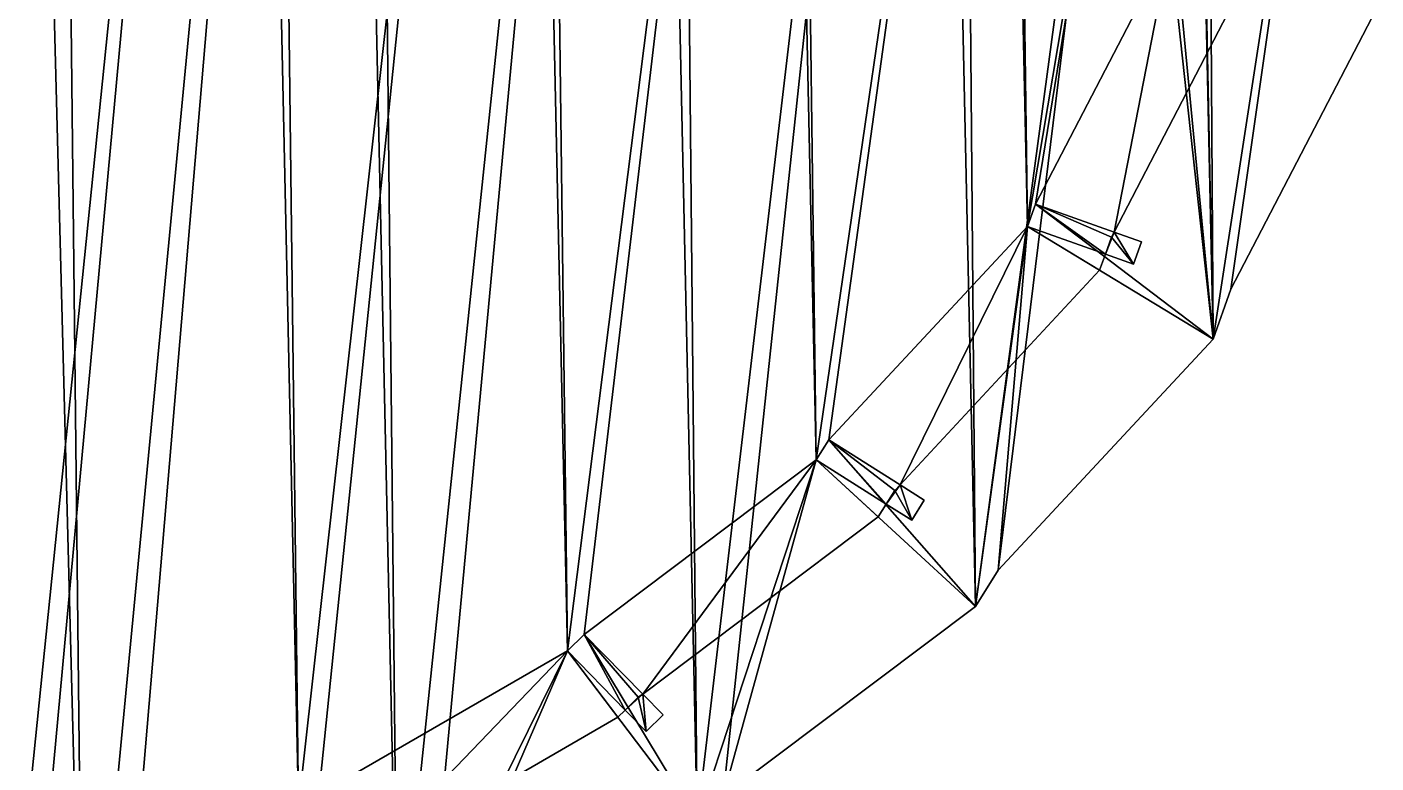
# Model space of a CAD drawing. Extents: x -282 to 16, y -6 to 46.
# Drawn here: x 9.84 to 15.55, y 0.67 to 3.79 of the extents above; entities that cross this region are included whole.
import ezdxf

# ---------------------------------------------------------------- set-up
doc = ezdxf.new("R2010")
doc.units = 0

msp = doc.modelspace()

# ---------------------------------------------------------------- linework, layer by layer
for points in [[(9.7658, 11.1016, 11.1482), (8.7721, -1.415, 11.1482), (10.0778, -0.9096, 11.1482)], [(10.0778, -0.9096, 11.1482), (8.7721, -1.415, 11.1482), (9.7658, 11.1016, 11.1482)], [(9.7658, 11.1016, 11.1482), (10.0778, -0.9096, 11.1482), (9.9456, 11.0586, 11.1482)], [(9.9456, 11.0586, 11.1482), (10.0778, -0.9096, 11.1482), (9.7658, 11.1016, 11.1482)], [(9.9456, 11.0586, 11.1482), (10.0778, -0.9096, 11.1482), (11.1719, 10.547, 11.1482)], [(11.1719, 10.547, 11.1482), (10.0778, -0.9096, 11.1482), (9.9456, 11.0586, 11.1482)], [(11.1719, 10.547, 11.1482), (10.0778, -0.9096, 11.1482), (10.204, -0.8736, 11.1482)], [(10.204, -0.8736, 11.1482), (10.0778, -0.9096, 11.1482), (11.1719, 10.547, 11.1482)], [(11.1719, 10.547, 11.1482), (10.204, -0.8736, 11.1482), (11.407, -0.3094, 11.1482)], [(11.407, -0.3094, 11.1482), (10.204, -0.8736, 11.1482), (11.1719, 10.547, 11.1482)], [(11.1719, 10.547, 11.1482), (11.407, -0.3094, 11.1482), (11.2945, 10.4823, 11.1482)], [(11.2945, 10.4823, 11.1482), (11.407, -0.3094, 11.1482), (11.1719, 10.547, 11.1482)], [(11.2945, 10.4823, 11.1482), (11.407, -0.3094, 11.1482), (12.4699, 9.869, 11.1482)], [(12.4699, 9.869, 11.1482), (11.407, -0.3094, 11.1482), (11.2945, 10.4823, 11.1482)], [(10.7879, 9.732, 10.9382), (9.7912, -0.0555, 10.9382), (9.6658, 10.2001, 10.9382)], [(9.6658, 10.2001, -0.0618), (9.7912, -0.0555, -0.0618), (10.7879, 9.732, -0.0618)], [(10.7879, 9.732, -0.0618), (9.7912, -0.0555, -0.0618), (9.6658, 10.2001, -0.0618)], [(12.4699, 9.869, 11.1482), (11.407, -0.3094, 11.1482), (11.5267, -0.2395, 11.1482)], [(11.5267, -0.2395, 11.1482), (11.407, -0.3094, 11.1482), (12.4699, 9.869, 11.1482)], [(12.4699, 9.869, 11.1482), (11.5267, -0.2395, 11.1482), (12.6744, 0.4242, 11.1482)], [(12.6744, 0.4242, 11.1482), (11.5267, -0.2395, 11.1482), (12.4699, 9.869, 11.1482)], [(12.4699, 9.869, 11.1482), (12.6744, 0.4242, 11.1482), (12.585, 9.7656, 11.1482)], [(12.585, 9.7656, 11.1482), (12.6744, 0.4242, 11.1482), (12.4699, 9.869, 11.1482)], [(12.585, 9.7656, 11.1482), (12.6744, 0.4242, 11.1482), (13.6859, 9.0103, 11.1482)], [(13.6859, 9.0103, 11.1482), (12.6744, 0.4242, 11.1482), (12.585, 9.7656, 11.1482)], [(9.8873, -0.028, 10.9382), (9.7912, -0.0555, 10.9382), (10.7879, 9.732, 10.9382)], [(10.7879, 9.732, -0.0618), (9.7912, -0.0555, -0.0618), (9.8873, -0.028, -0.0618)], [(9.8873, -0.028, -0.0618), (9.7912, -0.0555, -0.0618), (10.7879, 9.732, -0.0618)], [(10.9881, 0.4882, 10.9382), (9.8873, -0.028, 10.9382), (10.7879, 9.732, 10.9382)], [(10.7879, 9.732, -0.0618), (9.8873, -0.028, -0.0618), (10.9881, 0.4882, -0.0618)], [(10.9881, 0.4882, -0.0618), (9.8873, -0.028, -0.0618), (10.7879, 9.732, -0.0618)], [(10.8764, 9.6854, 10.9382), (10.9881, 0.4882, 10.9382), (10.7879, 9.732, 10.9382)], [(10.7879, 9.732, -0.0618), (10.9881, 0.4882, -0.0618), (10.8764, 9.6854, -0.0618)], [(10.8764, 9.6854, -0.0618), (10.9881, 0.4882, -0.0618), (10.7879, 9.732, -0.0618)], [(11.9529, 9.1236, 10.9382), (10.9881, 0.4882, 10.9382), (10.8764, 9.6854, 10.9382)], [(10.8764, 9.6854, -0.0618), (10.9881, 0.4882, -0.0618), (11.9529, 9.1236, -0.0618)], [(11.9529, 9.1236, -0.0618), (10.9881, 0.4882, -0.0618), (10.8764, 9.6854, -0.0618)], [(11.0744, 0.5387, 10.9382), (10.9881, 0.4882, 10.9382), (11.9529, 9.1236, 10.9382)], [(11.9529, 9.1236, -0.0618), (10.9881, 0.4882, -0.0618), (11.0744, 0.5387, -0.0618)], [(11.0744, 0.5387, -0.0618), (10.9881, 0.4882, -0.0618), (11.9529, 9.1236, -0.0618)], [(12.1257, 1.1465, 10.9382), (11.0744, 0.5387, 10.9382), (11.9529, 9.1236, 10.9382)], [(11.9529, 9.1236, -0.0618), (11.0744, 0.5387, -0.0618), (12.1257, 1.1465, -0.0618)], [(12.1257, 1.1465, -0.0618), (11.0744, 0.5387, -0.0618), (11.9529, 9.1236, -0.0618)], [(12.0273, 9.0568, 10.9382), (12.1257, 1.1465, 10.9382), (11.9529, 9.1236, 10.9382)], [(11.9529, 9.1236, -0.0618), (12.1257, 1.1465, -0.0618), (12.0273, 9.0568, -0.0618)], [(12.0273, 9.0568, -0.0618), (12.1257, 1.1465, -0.0618), (11.9529, 9.1236, -0.0618)], [(13.0399, 8.3621, 10.9382), (12.1257, 1.1465, 10.9382), (12.0273, 9.0568, 10.9382)], [(12.0273, 9.0568, -0.0618), (12.1257, 1.1465, -0.0618), (13.0399, 8.3621, -0.0618)], [(13.0399, 8.3621, -0.0618), (12.1257, 1.1465, -0.0618), (12.0273, 9.0568, -0.0618)], [(13.6859, 9.0103, 11.1482), (12.6744, 0.4242, 11.1482), (12.7849, 0.5324, 11.1482)], [(12.7849, 0.5324, 11.1482), (12.6744, 0.4242, 11.1482), (13.6859, 9.0103, 11.1482)], [(13.6859, 9.0103, 11.1482), (12.7849, 0.5324, 11.1482), (13.8521, 1.3347, 11.1482)], [(13.8521, 1.3347, 11.1482), (12.7849, 0.5324, 11.1482), (13.6859, 9.0103, 11.1482)], [(13.6859, 9.0103, 11.1482), (13.8521, 1.3347, 11.1482), (13.789, 8.8612, 11.1482)], [(13.789, 8.8612, 11.1482), (13.8521, 1.3347, 11.1482), (13.6859, 9.0103, 11.1482)], [(13.789, 8.8612, 11.1482), (13.8521, 1.3347, 11.1482), (14.7393, 7.9238, 11.1482)], [(14.7393, 7.9238, 11.1482), (13.8521, 1.3347, 11.1482), (13.789, 8.8612, 11.1482)], [(12.1971, 1.2165, 10.9382), (12.1257, 1.1465, 10.9382), (13.0399, 8.3621, 10.9382)], [(13.0399, 8.3621, -0.0618), (12.1257, 1.1465, -0.0618), (12.1971, 1.2165, -0.0618)], [(12.1971, 1.2165, -0.0618), (12.1257, 1.1465, -0.0618), (13.0399, 8.3621, -0.0618)], [(13.1786, 1.9544, 10.9382), (12.1971, 1.2165, 10.9382), (13.0399, 8.3621, 10.9382)], [(13.0399, 8.3621, -0.0618), (12.1971, 1.2165, -0.0618), (13.1786, 1.9544, -0.0618)], [(13.1786, 1.9544, -0.0618), (12.1971, 1.2165, -0.0618), (13.0399, 8.3621, -0.0618)], [(13.0967, 8.2798, 10.9382), (13.1786, 1.9544, 10.9382), (13.0399, 8.3621, 10.9382)], [(13.0399, 8.3621, -0.0618), (13.1786, 1.9544, -0.0618), (13.0967, 8.2798, -0.0618)], [(13.0967, 8.2798, -0.0618), (13.1786, 1.9544, -0.0618), (13.0399, 8.3621, -0.0618)], [(13.9752, 7.4134, 10.9382), (13.1786, 1.9544, 10.9382), (13.0967, 8.2798, 10.9382)], [(13.0967, 8.2798, -0.0618), (13.1786, 1.9544, -0.0618), (13.9752, 7.4134, -0.0618)], [(13.9752, 7.4134, -0.0618), (13.1786, 1.9544, -0.0618), (13.0967, 8.2798, -0.0618)], [(14.7393, 7.9238, 11.1482), (13.8521, 1.3347, 11.1482), (13.9486, 1.4882, 11.1482)], [(13.9486, 1.4882, 11.1482), (13.8521, 1.3347, 11.1482), (14.7393, 7.9238, 11.1482)], [(14.7393, 7.9238, 11.1482), (13.9486, 1.4882, 11.1482), (14.8575, 2.4658, 11.1482)], [(14.8575, 2.4658, 11.1482), (13.9486, 1.4882, 11.1482), (14.7393, 7.9238, 11.1482)], [(14.7393, 7.9238, 11.1482), (14.8575, 2.4658, 11.1482), (14.8236, 7.7162, 11.1482)], [(14.8236, 7.7162, 11.1482), (14.8575, 2.4658, 11.1482), (14.7393, 7.9238, 11.1482)], [(14.8236, 7.7162, 10.9482), (14.8042, 5.1446, 10.9482), (14.8575, 2.4658, 10.9482)], [(14.8236, 7.7162, 11.1482), (14.8575, 2.4658, 11.1482), (15.4882, 6.561, 11.1482)], [(15.4882, 6.561, 11.1482), (14.8575, 2.4658, 11.1482), (14.8236, 7.7162, 11.1482)], [(15.4882, 6.561, 10.9482), (14.8236, 7.7162, 10.9482), (14.8575, 2.4658, 10.9482)], [(13.2319, 2.039, 10.9382), (13.1786, 1.9544, 10.9382), (13.9752, 7.4134, 10.9382)], [(13.9752, 7.4134, -0.0618), (13.1786, 1.9544, -0.0618), (13.2319, 2.039, -0.0618)], [(13.2319, 2.039, -0.0618), (13.1786, 1.9544, -0.0618), (13.9752, 7.4134, -0.0618)], [(14.072, 2.9427, 10.9382), (13.2319, 2.039, 10.9382), (13.9752, 7.4134, 10.9382)], [(13.9752, 7.4134, -0.0618), (13.2319, 2.039, -0.0618), (14.072, 2.9427, -0.0618)], [(14.072, 2.9427, -0.0618), (13.2319, 2.039, -0.0618), (13.9752, 7.4134, -0.0618)], [(14.0128, 7.3207, 10.9382), (14.072, 2.9427, 10.9382), (13.9752, 7.4134, 10.9382)], [(13.9752, 7.4134, -0.0618), (14.072, 2.9427, -0.0618), (14.0128, 7.3207, -0.0618)], [(14.0128, 7.3207, -0.0618), (14.072, 2.9427, -0.0618), (13.9752, 7.4134, -0.0618)], [(14.6293, 6.2492, 10.9382), (14.072, 2.9427, 10.9382), (14.0128, 7.3207, 10.9382)], [(14.0128, 7.3207, -0.0618), (14.072, 2.9427, -0.0618), (14.6293, 6.2492, -0.0618)], [(14.6293, 6.2492, -0.0618), (14.072, 2.9427, -0.0618), (14.0128, 7.3207, -0.0618)], [(15.4882, 6.561, 11.1482), (14.8575, 2.4658, 11.1482), (14.9327, 2.6769, 11.1482)], [(14.9327, 2.6769, 11.1482), (14.8575, 2.4658, 11.1482), (15.4882, 6.561, 11.1482)], [(14.9327, 2.6769, 10.9482), (15.4882, 6.561, 10.9482), (14.8575, 2.4658, 10.9482)], [(15.4882, 6.561, 11.1482), (14.9327, 2.6769, 11.1482), (15.5467, 3.8598, 11.1482)], [(15.5467, 3.8598, 11.1482), (14.9327, 2.6769, 11.1482), (15.4882, 6.561, 11.1482)], [(15.5467, 3.8598, 10.9482), (15.4882, 6.561, 10.9482), (14.9327, 2.6769, 10.9482)], [(14.1055, 3.0369, 10.9382), (14.072, 2.9427, 10.9382), (14.6293, 6.2492, 10.9382)], [(14.6293, 6.2492, -0.0618), (14.072, 2.9427, -0.0618), (14.1055, 3.0369, -0.0618)], [(14.1055, 3.0369, -0.0618), (14.072, 2.9427, -0.0618), (14.6293, 6.2492, -0.0618)], [(14.6751, 4.1341, 10.9382), (14.1055, 3.0369, 10.9382), (14.6293, 6.2492, 10.9382)], [(14.6293, 6.2492, -0.0618), (14.1055, 3.0369, -0.0618), (14.6751, 4.1341, -0.0618)], [(14.6751, 4.1341, -0.0618), (14.1055, 3.0369, -0.0618), (14.6293, 6.2492, -0.0618)], [(14.8042, 5.1446, 10.9482), (14.6881, 4.2332, 10.9482), (14.8575, 2.4658, 10.9482)], [(14.6881, 4.2332, 10.9482), (14.6751, 4.1341, 10.9482), (14.8575, 2.4658, 10.9482)], [(14.6751, 4.1341, 10.9482), (14.1055, 3.0369, 10.9482), (14.8575, 2.4658, 10.9482)], [(14.6751, 4.1341, 11.1482), (14.6751, 4.1341, 10.9482), (14.1055, 3.0369, 11.1482)], [(14.1055, 3.0369, 10.9482), (14.1055, 3.0369, 11.1482), (14.6751, 4.1341, 10.9482)], [(14.6751, 4.1341, -0.0618), (14.4383, 2.9183, -0.0618), (14.1055, 3.0369, -0.0618)], [(14.1055, 3.0369, -0.0618), (14.4383, 2.9183, -0.0618), (14.6751, 4.1341, -0.0618)], [(14.4383, 2.9183, 10.9382), (14.6751, 4.1341, 10.9382), (14.1055, 3.0369, 10.9382)], [(14.1055, 3.0369, 10.9382), (14.6751, 4.1341, 10.9382), (14.4383, 2.9183, 10.9382)], [(14.6751, 4.1341, 10.9382), (14.1055, 3.0369, -0.0618), (14.1055, 3.0369, 10.9382)], [(14.1055, 3.0369, -0.0618), (14.6751, 4.1341, 10.9382), (14.6751, 4.1341, -0.0618)], [(14.6751, 4.1341, -0.0618), (14.6751, 4.1341, 10.9382), (14.1055, 3.0369, -0.0618)], [(14.1055, 3.0369, 10.9382), (14.1055, 3.0369, -0.0618), (14.6751, 4.1341, 10.9382)], [(14.4383, 2.9183, -0.0618), (14.6751, 4.1341, -0.0618), (15.014, 4.0274, -0.0618)], [(15.014, 4.0274, -0.0618), (14.6751, 4.1341, -0.0618), (14.4383, 2.9183, -0.0618)], [(14.6751, 4.1341, 10.9382), (14.4383, 2.9183, 10.9382), (15.014, 4.0274, 10.9382)], [(15.014, 4.0274, 10.9382), (14.4383, 2.9183, 10.9382), (14.6751, 4.1341, 10.9382)], [(14.4383, 2.9183, -0.0618), (15.014, 4.0274, 10.9382), (14.4383, 2.9183, 10.9382)], [(15.014, 4.0274, 10.9382), (14.4383, 2.9183, -0.0618), (15.014, 4.0274, -0.0618)], [(15.014, 4.0274, -0.0618), (14.4383, 2.9183, -0.0618), (15.014, 4.0274, 10.9382)], [(14.4383, 2.9183, 10.9382), (15.014, 4.0274, 10.9382), (14.4383, 2.9183, -0.0618)], [(15.5467, 3.8598, 11.1482), (15.5467, 3.8598, 10.9482), (14.9327, 2.6769, 11.1482)], [(14.9327, 2.6769, 10.9482), (14.9327, 2.6769, 11.1482), (15.5467, 3.8598, 10.9482)], [(14.1055, 3.0369, -0.0618), (14.4017, 2.8252, -0.0618), (14.072, 2.9427, -0.0618)], [(14.1055, 3.0369, 10.9382), (14.072, 2.9427, -0.0618), (14.072, 2.9427, 10.9382)], [(14.072, 2.9427, -0.0618), (14.1055, 3.0369, 10.9382), (14.1055, 3.0369, -0.0618)], [(14.4017, 2.8252, 10.9382), (14.1055, 3.0369, 10.9382), (14.072, 2.9427, 10.9382)], [(14.072, 2.9427, -0.0618), (14.4017, 2.8252, -0.0618), (14.1055, 3.0369, -0.0618)], [(14.1055, 3.0369, -0.0618), (14.1055, 3.0369, 10.9382), (14.072, 2.9427, -0.0618)], [(14.072, 2.9427, 10.9382), (14.072, 2.9427, -0.0618), (14.1055, 3.0369, 10.9382)], [(14.072, 2.9427, 10.9382), (14.1055, 3.0369, 10.9382), (14.4017, 2.8252, 10.9382)], [(14.1055, 3.0369, 10.9482), (14.072, 2.9427, 10.9482), (14.8575, 2.4658, 10.9482)], [(14.1055, 3.0369, 11.1482), (14.1055, 3.0369, 10.9482), (14.072, 2.9427, 11.1482)], [(14.072, 2.9427, 10.9482), (14.072, 2.9427, 11.1482), (14.1055, 3.0369, 10.9482)], [(14.4017, 2.8252, -0.0618), (14.1055, 3.0369, -0.0618), (14.4272, 2.8969, -0.0618)], [(14.4272, 2.8969, -0.0618), (14.1055, 3.0369, -0.0618), (14.4383, 2.9183, -0.0618)], [(14.1055, 3.0369, 10.9382), (14.4017, 2.8252, 10.9382), (14.4383, 2.9183, 10.9382)], [(14.4383, 2.9183, -0.0618), (14.1055, 3.0369, -0.0618), (14.4272, 2.8969, -0.0618)], [(14.4272, 2.8969, -0.0618), (14.1055, 3.0369, -0.0618), (14.4017, 2.8252, -0.0618)], [(14.4383, 2.9183, 10.9382), (14.4017, 2.8252, 10.9382), (14.1055, 3.0369, 10.9382)], [(14.1055, 3.0369, -0.0618), (14.4383, 2.9183, 10.9382), (14.4383, 2.9183, -0.0618)], [(14.4383, 2.9183, 10.9382), (14.1055, 3.0369, -0.0618), (14.1055, 3.0369, 10.9382)], [(14.1055, 3.0369, 10.9382), (14.1055, 3.0369, -0.0618), (14.4383, 2.9183, 10.9382)], [(14.4383, 2.9183, -0.0618), (14.4383, 2.9183, 10.9382), (14.1055, 3.0369, -0.0618)], [(14.072, 2.9427, -0.0618), (13.5334, 1.8493, -0.0618), (13.2319, 2.039, -0.0618)], [(13.2319, 2.039, -0.0618), (13.5334, 1.8493, -0.0618), (14.072, 2.9427, -0.0618)], [(13.5334, 1.8493, 10.9382), (14.072, 2.9427, 10.9382), (13.2319, 2.039, 10.9382)], [(13.2319, 2.039, 10.9382), (14.072, 2.9427, 10.9382), (13.5334, 1.8493, 10.9382)], [(14.072, 2.9427, 10.9382), (13.2319, 2.039, -0.0618), (13.2319, 2.039, 10.9382)], [(13.2319, 2.039, -0.0618), (14.072, 2.9427, 10.9382), (14.072, 2.9427, -0.0618)], [(14.072, 2.9427, -0.0618), (14.072, 2.9427, 10.9382), (13.2319, 2.039, -0.0618)], [(13.2319, 2.039, 10.9382), (13.2319, 2.039, -0.0618), (14.072, 2.9427, 10.9382)], [(14.072, 2.9427, 10.9482), (13.2319, 2.039, 10.9482), (13.8521, 1.3347, 10.9482)], [(14.072, 2.9427, 10.9482), (14.072, 2.9427, 10.9382), (13.2319, 2.039, 10.9482)], [(13.2319, 2.039, 10.9382), (13.2319, 2.039, 10.9482), (14.072, 2.9427, 10.9382)], [(14.072, 2.9427, 11.1482), (14.072, 2.9427, 10.9482), (13.2319, 2.039, 11.1482)], [(13.2319, 2.039, 10.9482), (13.2319, 2.039, 11.1482), (14.072, 2.9427, 10.9482)], [(13.5334, 1.8493, -0.0618), (14.072, 2.9427, -0.0618), (14.3775, 2.7572, -0.0618)], [(14.3775, 2.7572, -0.0618), (14.072, 2.9427, -0.0618), (13.5334, 1.8493, -0.0618)], [(14.072, 2.9427, 10.9382), (13.5334, 1.8493, 10.9382), (14.3775, 2.7572, 10.9382)], [(14.3775, 2.7572, 10.9382), (13.5334, 1.8493, 10.9382), (14.072, 2.9427, 10.9382)], [(13.9486, 1.4882, 10.9482), (14.072, 2.9427, 10.9482), (13.8521, 1.3347, 10.9482)], [(14.8575, 2.4658, 10.9482), (14.072, 2.9427, 10.9482), (13.9486, 1.4882, 10.9482)], [(14.4017, 2.8252, 10.9382), (14.072, 2.9427, -0.0618), (14.4017, 2.8252, -0.0618)], [(14.072, 2.9427, -0.0618), (14.4017, 2.8252, 10.9382), (14.072, 2.9427, 10.9382)], [(14.072, 2.9427, 10.9382), (14.4017, 2.8252, 10.9382), (14.072, 2.9427, -0.0618)], [(14.4017, 2.8252, -0.0618), (14.072, 2.9427, -0.0618), (14.4017, 2.8252, 10.9382)], [(14.3775, 2.7572, -0.0618), (14.072, 2.9427, -0.0618), (14.4017, 2.8252, -0.0618)], [(14.4017, 2.8252, -0.0618), (14.072, 2.9427, -0.0618), (14.3775, 2.7572, -0.0618)], [(14.072, 2.9427, 10.9382), (14.3775, 2.7572, 10.9382), (14.4017, 2.8252, 10.9382)], [(14.4017, 2.8252, 10.9382), (14.3775, 2.7572, 10.9382), (14.072, 2.9427, 10.9382)], [(14.4383, 2.9183, 10.9382), (14.4017, 2.8252, 10.9382), (14.5211, 2.7827, 10.9382)], [(14.5211, 2.7827, 10.9382), (14.4017, 2.8252, 10.9382), (14.4383, 2.9183, 10.9382)], [(14.5211, 2.7827, -0.0618), (14.4272, 2.8969, -0.0618), (14.4383, 2.9183, -0.0618)], [(14.4383, 2.9183, -0.0618), (14.4272, 2.8969, -0.0618), (14.5211, 2.7827, -0.0618)], [(14.5211, 2.7827, -0.0618), (14.4383, 2.9183, -0.0618), (14.5547, 2.8769, -0.0618)], [(14.4383, 2.9183, 10.9382), (14.5547, 2.8769, -0.0618), (14.4383, 2.9183, -0.0618)], [(14.5547, 2.8769, -0.0618), (14.4383, 2.9183, 10.9382), (14.5547, 2.8769, 10.9382)], [(14.4383, 2.9183, 10.9382), (14.5211, 2.7827, 10.9382), (14.5547, 2.8769, 10.9382)], [(14.5547, 2.8769, -0.0618), (14.4383, 2.9183, -0.0618), (14.5211, 2.7827, -0.0618)], [(14.5547, 2.8769, 10.9382), (14.4383, 2.9183, 10.9382), (14.5547, 2.8769, -0.0618)], [(14.4383, 2.9183, -0.0618), (14.5547, 2.8769, -0.0618), (14.4383, 2.9183, 10.9382)], [(14.5547, 2.8769, 10.9382), (14.5211, 2.7827, 10.9382), (14.4383, 2.9183, 10.9382)], [(14.4272, 2.8969, -0.0618), (14.5211, 2.7827, -0.0618), (14.4017, 2.8252, -0.0618)], [(14.4017, 2.8252, -0.0618), (14.5211, 2.7827, -0.0618), (14.4272, 2.8969, -0.0618)], [(14.5547, 2.8769, -0.0618), (14.5211, 2.7827, 10.9382), (14.5211, 2.7827, -0.0618)], [(14.5211, 2.7827, 10.9382), (14.5547, 2.8769, -0.0618), (14.5547, 2.8769, 10.9382)], [(14.5547, 2.8769, 10.9382), (14.5547, 2.8769, -0.0618), (14.5211, 2.7827, 10.9382)], [(14.5211, 2.7827, -0.0618), (14.5211, 2.7827, 10.9382), (14.5547, 2.8769, -0.0618)], [(14.3775, 2.7572, -0.0618), (14.4017, 2.8252, 10.9382), (14.3775, 2.7572, 10.9382)], [(14.4017, 2.8252, 10.9382), (14.3775, 2.7572, -0.0618), (14.4017, 2.8252, -0.0618)], [(14.4017, 2.8252, -0.0618), (14.3775, 2.7572, -0.0618), (14.4017, 2.8252, 10.9382)], [(14.3775, 2.7572, 10.9382), (14.4017, 2.8252, 10.9382), (14.3775, 2.7572, -0.0618)], [(14.5211, 2.7827, -0.0618), (14.4017, 2.8252, 10.9382), (14.4017, 2.8252, -0.0618)], [(14.4017, 2.8252, 10.9382), (14.5211, 2.7827, -0.0618), (14.5211, 2.7827, 10.9382)], [(14.5211, 2.7827, 10.9382), (14.5211, 2.7827, -0.0618), (14.4017, 2.8252, 10.9382)], [(14.4017, 2.8252, -0.0618), (14.4017, 2.8252, 10.9382), (14.5211, 2.7827, -0.0618)], [(13.5334, 1.8493, -0.0618), (14.3775, 2.7572, 10.9382), (13.5334, 1.8493, 10.9382)], [(14.3775, 2.7572, 10.9382), (13.5334, 1.8493, -0.0618), (14.3775, 2.7572, -0.0618)], [(14.3775, 2.7572, -0.0618), (13.5334, 1.8493, -0.0618), (14.3775, 2.7572, 10.9382)], [(13.5334, 1.8493, 10.9382), (14.3775, 2.7572, 10.9382), (13.5334, 1.8493, -0.0618)], [(14.9327, 2.6769, 11.1482), (14.9327, 2.6769, 10.9482), (14.8575, 2.4658, 11.1482)], [(14.8575, 2.4658, 10.9482), (14.8575, 2.4658, 11.1482), (14.9327, 2.6769, 10.9482)], [(14.8575, 2.4658, 11.1482), (14.8575, 2.4658, 10.9482), (13.9486, 1.4882, 11.1482)], [(13.9486, 1.4882, 10.9482), (13.9486, 1.4882, 11.1482), (14.8575, 2.4658, 10.9482)], [(13.2319, 2.039, 10.9482), (13.1786, 1.9544, 10.9482), (13.8521, 1.3347, 10.9482)], [(13.2319, 2.039, 10.9482), (13.2319, 2.039, 10.9382), (13.1786, 1.9544, 10.9482)], [(13.1786, 1.9544, 10.9382), (13.1786, 1.9544, 10.9482), (13.2319, 2.039, 10.9382)], [(13.2319, 2.039, 11.1482), (13.2319, 2.039, 10.9482), (13.1786, 1.9544, 11.1482)], [(13.1786, 1.9544, 10.9482), (13.1786, 1.9544, 11.1482), (13.2319, 2.039, 10.9482)], [(13.2319, 2.039, -0.0618), (13.4749, 1.768, -0.0618), (13.1786, 1.9544, -0.0618)], [(13.2319, 2.039, 10.9382), (13.1786, 1.9544, -0.0618), (13.1786, 1.9544, 10.9382)], [(13.1786, 1.9544, -0.0618), (13.2319, 2.039, 10.9382), (13.2319, 2.039, -0.0618)], [(13.4749, 1.768, 10.9382), (13.2319, 2.039, 10.9382), (13.1786, 1.9544, 10.9382)], [(13.1786, 1.9544, -0.0618), (13.4749, 1.768, -0.0618), (13.2319, 2.039, -0.0618)], [(13.2319, 2.039, -0.0618), (13.2319, 2.039, 10.9382), (13.1786, 1.9544, -0.0618)], [(13.1786, 1.9544, 10.9382), (13.1786, 1.9544, -0.0618), (13.2319, 2.039, 10.9382)], [(13.1786, 1.9544, 10.9382), (13.2319, 2.039, 10.9382), (13.4749, 1.768, 10.9382)], [(13.2319, 2.039, -0.0618), (13.5334, 1.8493, 10.9382), (13.5334, 1.8493, -0.0618)], [(13.5334, 1.8493, 10.9382), (13.2319, 2.039, -0.0618), (13.2319, 2.039, 10.9382)], [(13.2319, 2.039, 10.9382), (13.2319, 2.039, -0.0618), (13.5334, 1.8493, 10.9382)], [(13.5334, 1.8493, -0.0618), (13.5334, 1.8493, 10.9382), (13.2319, 2.039, -0.0618)], [(13.4749, 1.768, -0.0618), (13.2319, 2.039, -0.0618), (13.5106, 1.8248, -0.0618)], [(13.5106, 1.8248, -0.0618), (13.2319, 2.039, -0.0618), (13.5334, 1.8493, -0.0618)], [(13.2319, 2.039, 10.9382), (13.4749, 1.768, 10.9382), (13.5334, 1.8493, 10.9382)], [(13.5334, 1.8493, -0.0618), (13.2319, 2.039, -0.0618), (13.5106, 1.8248, -0.0618)], [(13.5106, 1.8248, -0.0618), (13.2319, 2.039, -0.0618), (13.4749, 1.768, -0.0618)], [(13.5334, 1.8493, 10.9382), (13.4749, 1.768, 10.9382), (13.2319, 2.039, 10.9382)], [(13.1786, 1.9544, 10.9482), (12.1971, 1.2165, 10.9482), (12.6744, 0.4242, 10.9482)], [(12.1971, 1.2165, 10.9482), (13.1786, 1.9544, 10.9482), (12.1971, 1.2165, 10.9382)], [(13.1786, 1.9544, 10.9382), (12.1971, 1.2165, 10.9382), (13.1786, 1.9544, 10.9482)], [(12.1971, 1.2165, 11.1482), (13.1786, 1.9544, 11.1482), (12.1971, 1.2165, 10.9482)], [(13.1786, 1.9544, 10.9482), (12.1971, 1.2165, 10.9482), (13.1786, 1.9544, 11.1482)], [(13.1786, 1.9544, -0.0618), (12.4441, 0.9643, -0.0618), (12.1971, 1.2165, -0.0618)], [(12.1971, 1.2165, -0.0618), (12.4441, 0.9643, -0.0618), (13.1786, 1.9544, -0.0618)], [(12.4441, 0.9643, 10.9382), (13.1786, 1.9544, 10.9382), (12.1971, 1.2165, 10.9382)], [(12.1971, 1.2165, 10.9382), (13.1786, 1.9544, 10.9382), (12.4441, 0.9643, 10.9382)], [(12.1971, 1.2165, 10.9382), (13.1786, 1.9544, -0.0618), (12.1971, 1.2165, -0.0618)], [(13.1786, 1.9544, -0.0618), (12.1971, 1.2165, 10.9382), (13.1786, 1.9544, 10.9382)], [(13.1786, 1.9544, 10.9382), (12.1971, 1.2165, 10.9382), (13.1786, 1.9544, -0.0618)], [(12.1971, 1.2165, -0.0618), (13.1786, 1.9544, -0.0618), (12.1971, 1.2165, 10.9382)], [(12.4441, 0.9643, -0.0618), (13.1786, 1.9544, -0.0618), (13.4405, 1.7134, -0.0618)], [(13.4405, 1.7134, -0.0618), (13.1786, 1.9544, -0.0618), (12.4441, 0.9643, -0.0618)], [(13.1786, 1.9544, 10.9382), (12.4441, 0.9643, 10.9382), (13.4405, 1.7134, 10.9382)], [(13.4405, 1.7134, 10.9382), (12.4441, 0.9643, 10.9382), (13.1786, 1.9544, 10.9382)], [(12.7849, 0.5324, 10.9482), (13.1786, 1.9544, 10.9482), (12.6744, 0.4242, 10.9482)], [(13.8521, 1.3347, 10.9482), (13.1786, 1.9544, 10.9482), (12.7849, 0.5324, 10.9482)], [(13.4749, 1.768, 10.9382), (13.1786, 1.9544, -0.0618), (13.4749, 1.768, -0.0618)], [(13.1786, 1.9544, -0.0618), (13.4749, 1.768, 10.9382), (13.1786, 1.9544, 10.9382)], [(13.1786, 1.9544, 10.9382), (13.4749, 1.768, 10.9382), (13.1786, 1.9544, -0.0618)], [(13.4749, 1.768, -0.0618), (13.1786, 1.9544, -0.0618), (13.4749, 1.768, 10.9382)], [(13.4405, 1.7134, -0.0618), (13.1786, 1.9544, -0.0618), (13.4749, 1.768, -0.0618)], [(13.4749, 1.768, -0.0618), (13.1786, 1.9544, -0.0618), (13.4405, 1.7134, -0.0618)], [(13.1786, 1.9544, 10.9382), (13.4405, 1.7134, 10.9382), (13.4749, 1.768, 10.9382)], [(13.4749, 1.768, 10.9382), (13.4405, 1.7134, 10.9382), (13.1786, 1.9544, 10.9382)], [(13.5334, 1.8493, 10.9382), (13.4749, 1.768, 10.9382), (13.5825, 1.7003, 10.9382)], [(13.5825, 1.7003, 10.9382), (13.4749, 1.768, 10.9382), (13.5334, 1.8493, 10.9382)], [(13.5825, 1.7003, -0.0618), (13.5106, 1.8248, -0.0618), (13.5334, 1.8493, -0.0618)], [(13.5334, 1.8493, -0.0618), (13.5106, 1.8248, -0.0618), (13.5825, 1.7003, -0.0618)], [(13.5825, 1.7003, -0.0618), (13.5334, 1.8493, -0.0618), (13.6357, 1.785, -0.0618)], [(13.5334, 1.8493, 10.9382), (13.6357, 1.785, -0.0618), (13.5334, 1.8493, -0.0618)], [(13.6357, 1.785, -0.0618), (13.5334, 1.8493, 10.9382), (13.6357, 1.785, 10.9382)], [(13.5334, 1.8493, 10.9382), (13.5825, 1.7003, 10.9382), (13.6357, 1.785, 10.9382)], [(13.6357, 1.785, -0.0618), (13.5334, 1.8493, -0.0618), (13.5825, 1.7003, -0.0618)], [(13.6357, 1.785, 10.9382), (13.5334, 1.8493, 10.9382), (13.6357, 1.785, -0.0618)], [(13.5334, 1.8493, -0.0618), (13.6357, 1.785, -0.0618), (13.5334, 1.8493, 10.9382)], [(13.6357, 1.785, 10.9382), (13.5825, 1.7003, 10.9382), (13.5334, 1.8493, 10.9382)], [(13.5106, 1.8248, -0.0618), (13.5825, 1.7003, -0.0618), (13.4749, 1.768, -0.0618)], [(13.4749, 1.768, -0.0618), (13.5825, 1.7003, -0.0618), (13.5106, 1.8248, -0.0618)], [(13.6357, 1.785, -0.0618), (13.5825, 1.7003, 10.9382), (13.5825, 1.7003, -0.0618)], [(13.5825, 1.7003, 10.9382), (13.6357, 1.785, -0.0618), (13.6357, 1.785, 10.9382)], [(13.6357, 1.785, 10.9382), (13.6357, 1.785, -0.0618), (13.5825, 1.7003, 10.9382)], [(13.5825, 1.7003, -0.0618), (13.5825, 1.7003, 10.9382), (13.6357, 1.785, -0.0618)], [(13.4405, 1.7134, 10.9382), (12.4441, 0.9643, -0.0618), (13.4405, 1.7134, -0.0618)], [(12.4441, 0.9643, -0.0618), (13.4405, 1.7134, 10.9382), (12.4441, 0.9643, 10.9382)], [(12.4441, 0.9643, 10.9382), (13.4405, 1.7134, 10.9382), (12.4441, 0.9643, -0.0618)], [(13.4405, 1.7134, -0.0618), (12.4441, 0.9643, -0.0618), (13.4405, 1.7134, 10.9382)], [(13.4405, 1.7134, -0.0618), (13.4749, 1.768, 10.9382), (13.4405, 1.7134, 10.9382)], [(13.4749, 1.768, 10.9382), (13.4405, 1.7134, -0.0618), (13.4749, 1.768, -0.0618)], [(13.4749, 1.768, -0.0618), (13.4405, 1.7134, -0.0618), (13.4749, 1.768, 10.9382)], [(13.4405, 1.7134, 10.9382), (13.4749, 1.768, 10.9382), (13.4405, 1.7134, -0.0618)], [(13.5825, 1.7003, -0.0618), (13.4749, 1.768, 10.9382), (13.4749, 1.768, -0.0618)], [(13.4749, 1.768, 10.9382), (13.5825, 1.7003, -0.0618), (13.5825, 1.7003, 10.9382)], [(13.5825, 1.7003, 10.9382), (13.5825, 1.7003, -0.0618), (13.4749, 1.768, 10.9382)], [(13.4749, 1.768, -0.0618), (13.4749, 1.768, 10.9382), (13.5825, 1.7003, -0.0618)], [(13.9486, 1.4882, 11.1482), (13.9486, 1.4882, 10.9482), (13.8521, 1.3347, 11.1482)], [(13.8521, 1.3347, 10.9482), (13.8521, 1.3347, 11.1482), (13.9486, 1.4882, 10.9482)], [(13.8521, 1.3347, 11.1482), (13.8521, 1.3347, 10.9482), (12.7849, 0.5324, 11.1482)], [(12.7849, 0.5324, 10.9482), (12.7849, 0.5324, 11.1482), (13.8521, 1.3347, 10.9482)], [(12.1971, 1.2165, 10.9482), (12.1257, 1.1465, 10.9482), (12.6744, 0.4242, 10.9482)], [(12.1257, 1.1465, 10.9482), (12.1971, 1.2165, 10.9482), (12.1257, 1.1465, 10.9382)], [(12.1971, 1.2165, 10.9382), (12.1257, 1.1465, 10.9382), (12.1971, 1.2165, 10.9482)], [(12.1257, 1.1465, 11.1482), (12.1971, 1.2165, 11.1482), (12.1257, 1.1465, 10.9482)], [(12.1971, 1.2165, 10.9482), (12.1257, 1.1465, 10.9482), (12.1971, 1.2165, 11.1482)], [(12.1971, 1.2165, -0.0618), (12.3706, 0.8965, -0.0618), (12.1257, 1.1465, -0.0618)], [(12.1257, 1.1465, 10.9382), (12.1971, 1.2165, -0.0618), (12.1257, 1.1465, -0.0618)], [(12.1971, 1.2165, -0.0618), (12.1257, 1.1465, 10.9382), (12.1971, 1.2165, 10.9382)], [(12.3706, 0.8965, 10.9382), (12.1971, 1.2165, 10.9382), (12.1257, 1.1465, 10.9382)], [(12.1257, 1.1465, -0.0618), (12.3706, 0.8965, -0.0618), (12.1971, 1.2165, -0.0618)], [(12.1971, 1.2165, 10.9382), (12.1257, 1.1465, 10.9382), (12.1971, 1.2165, -0.0618)], [(12.1257, 1.1465, -0.0618), (12.1971, 1.2165, -0.0618), (12.1257, 1.1465, 10.9382)], [(12.1257, 1.1465, 10.9382), (12.1971, 1.2165, 10.9382), (12.3706, 0.8965, 10.9382)], [(12.4441, 0.9643, -0.0618), (12.1971, 1.2165, 10.9382), (12.4441, 0.9643, 10.9382)], [(12.1971, 1.2165, 10.9382), (12.4441, 0.9643, -0.0618), (12.1971, 1.2165, -0.0618)], [(12.1971, 1.2165, -0.0618), (12.4441, 0.9643, -0.0618), (12.1971, 1.2165, 10.9382)], [(12.4441, 0.9643, 10.9382), (12.1971, 1.2165, 10.9382), (12.4441, 0.9643, -0.0618)], [(12.3706, 0.8965, -0.0618), (12.1971, 1.2165, -0.0618), (12.4257, 0.9505, -0.0618)], [(12.4257, 0.9505, -0.0618), (12.1971, 1.2165, -0.0618), (12.4441, 0.9643, -0.0618)], [(12.1971, 1.2165, 10.9382), (12.3706, 0.8965, 10.9382), (12.4441, 0.9643, 10.9382)], [(12.4441, 0.9643, -0.0618), (12.1971, 1.2165, -0.0618), (12.4257, 0.9505, -0.0618)], [(12.4257, 0.9505, -0.0618), (12.1971, 1.2165, -0.0618), (12.3706, 0.8965, -0.0618)], [(12.4441, 0.9643, 10.9382), (12.3706, 0.8965, 10.9382), (12.1971, 1.2165, 10.9382)], [(12.1257, 1.1465, -0.0618), (11.251, 0.2365, -0.0618), (11.0744, 0.5387, -0.0618)], [(11.0744, 0.5387, -0.0618), (11.251, 0.2365, -0.0618), (12.1257, 1.1465, -0.0618)], [(11.251, 0.2364, 10.9382), (12.1257, 1.1465, 10.9382), (11.0744, 0.5387, 10.9382)], [(11.0744, 0.5387, 10.9382), (12.1257, 1.1465, 10.9382), (11.251, 0.2364, 10.9382)], [(11.0744, 0.5387, 10.9382), (12.1257, 1.1465, -0.0618), (11.0744, 0.5387, -0.0618)], [(12.1257, 1.1465, -0.0618), (11.0744, 0.5387, 10.9382), (12.1257, 1.1465, 10.9382)], [(12.1257, 1.1465, 10.9382), (11.0744, 0.5387, 10.9382), (12.1257, 1.1465, -0.0618)], [(11.0744, 0.5387, -0.0618), (12.1257, 1.1465, -0.0618), (11.0744, 0.5387, 10.9382)], [(12.1257, 1.1465, 10.9482), (11.0744, 0.5387, 10.9482), (11.407, -0.3094, 10.9482)], [(11.0744, 0.5387, 10.9482), (12.1257, 1.1465, 10.9482), (11.0744, 0.5387, 10.9382)], [(12.1257, 1.1465, 10.9382), (11.0744, 0.5387, 10.9382), (12.1257, 1.1465, 10.9482)], [(11.0744, 0.5387, 11.1482), (12.1257, 1.1465, 11.1482), (11.0744, 0.5387, 10.9482)], [(12.1257, 1.1465, 10.9482), (11.0744, 0.5387, 10.9482), (12.1257, 1.1465, 11.1482)], [(11.251, 0.2365, -0.0618), (12.1257, 1.1465, -0.0618), (12.3391, 0.8656, -0.0618)], [(12.3391, 0.8656, -0.0618), (12.1257, 1.1465, -0.0618), (11.251, 0.2365, -0.0618)], [(12.1257, 1.1465, 10.9382), (11.251, 0.2364, 10.9382), (12.3391, 0.8656, 10.9382)], [(12.3391, 0.8656, 10.9382), (11.251, 0.2364, 10.9382), (12.1257, 1.1465, 10.9382)], [(11.5267, -0.2395, 10.9482), (12.1257, 1.1465, 10.9482), (11.407, -0.3094, 10.9482)], [(12.6744, 0.4242, 10.9482), (12.1257, 1.1465, 10.9482), (11.5267, -0.2395, 10.9482)], [(12.1257, 1.1465, 10.9382), (12.3706, 0.8965, -0.0618), (12.3706, 0.8965, 10.9382)], [(12.3706, 0.8965, -0.0618), (12.1257, 1.1465, 10.9382), (12.1257, 1.1465, -0.0618)], [(12.1257, 1.1465, -0.0618), (12.1257, 1.1465, 10.9382), (12.3706, 0.8965, -0.0618)], [(12.3706, 0.8965, 10.9382), (12.3706, 0.8965, -0.0618), (12.1257, 1.1465, 10.9382)], [(12.3391, 0.8656, -0.0618), (12.1257, 1.1465, -0.0618), (12.3706, 0.8965, -0.0618)], [(12.3706, 0.8965, -0.0618), (12.1257, 1.1465, -0.0618), (12.3391, 0.8656, -0.0618)], [(12.1257, 1.1465, 10.9382), (12.3391, 0.8656, 10.9382), (12.3706, 0.8965, 10.9382)], [(12.3706, 0.8965, 10.9382), (12.3391, 0.8656, 10.9382), (12.1257, 1.1465, 10.9382)], [(12.4441, 0.9643, 10.9382), (12.3706, 0.8965, 10.9382), (12.4593, 0.806, 10.9382)], [(12.4593, 0.806, 10.9382), (12.3706, 0.8965, 10.9382), (12.4441, 0.9643, 10.9382)], [(12.4257, 0.9505, -0.0618), (12.4593, 0.806, -0.0618), (12.3706, 0.8965, -0.0618)], [(12.3706, 0.8965, -0.0618), (12.4593, 0.806, -0.0618), (12.4257, 0.9505, -0.0618)], [(12.4593, 0.806, -0.0618), (12.4257, 0.9505, -0.0618), (12.4441, 0.9643, -0.0618)], [(12.4441, 0.9643, -0.0618), (12.4257, 0.9505, -0.0618), (12.4593, 0.806, -0.0618)], [(12.4593, 0.806, -0.0618), (12.4441, 0.9643, -0.0618), (12.5307, 0.876, -0.0618)], [(12.4441, 0.9643, -0.0618), (12.5307, 0.876, 10.9382), (12.5307, 0.876, -0.0618)], [(12.5307, 0.876, 10.9382), (12.4441, 0.9643, -0.0618), (12.4441, 0.9643, 10.9382)], [(12.4441, 0.9643, 10.9382), (12.4593, 0.806, 10.9382), (12.5307, 0.876, 10.9382)], [(12.5307, 0.876, -0.0618), (12.4441, 0.9643, -0.0618), (12.4593, 0.806, -0.0618)], [(12.4441, 0.9643, 10.9382), (12.4441, 0.9643, -0.0618), (12.5307, 0.876, 10.9382)], [(12.5307, 0.876, -0.0618), (12.5307, 0.876, 10.9382), (12.4441, 0.9643, -0.0618)], [(12.5307, 0.876, 10.9382), (12.4593, 0.806, 10.9382), (12.4441, 0.9643, 10.9382)], [(12.3391, 0.8656, 10.9382), (11.251, 0.2365, -0.0618), (12.3391, 0.8656, -0.0618)], [(11.251, 0.2365, -0.0618), (12.3391, 0.8656, 10.9382), (11.251, 0.2364, 10.9382)], [(11.251, 0.2364, 10.9382), (12.3391, 0.8656, 10.9382), (11.251, 0.2365, -0.0618)], [(12.3391, 0.8656, -0.0618), (11.251, 0.2365, -0.0618), (12.3391, 0.8656, 10.9382)], [(12.3706, 0.8965, -0.0618), (12.3391, 0.8656, 10.9382), (12.3391, 0.8656, -0.0618)], [(12.3391, 0.8656, 10.9382), (12.3706, 0.8965, -0.0618), (12.3706, 0.8965, 10.9382)], [(12.3706, 0.8965, 10.9382), (12.3706, 0.8965, -0.0618), (12.3391, 0.8656, 10.9382)], [(12.3391, 0.8656, -0.0618), (12.3391, 0.8656, 10.9382), (12.3706, 0.8965, -0.0618)], [(12.3706, 0.8965, 10.9382), (12.4593, 0.806, -0.0618), (12.4593, 0.806, 10.9382)], [(12.4593, 0.806, -0.0618), (12.3706, 0.8965, 10.9382), (12.3706, 0.8965, -0.0618)], [(12.3706, 0.8965, -0.0618), (12.3706, 0.8965, 10.9382), (12.4593, 0.806, -0.0618)], [(12.4593, 0.806, 10.9382), (12.4593, 0.806, -0.0618), (12.3706, 0.8965, 10.9382)], [(12.5307, 0.876, 10.9382), (12.4593, 0.806, -0.0618), (12.5307, 0.876, -0.0618)], [(12.4593, 0.806, -0.0618), (12.5307, 0.876, 10.9382), (12.4593, 0.806, 10.9382)], [(12.4593, 0.806, 10.9382), (12.5307, 0.876, 10.9382), (12.4593, 0.806, -0.0618)], [(12.5307, 0.876, -0.0618), (12.4593, 0.806, -0.0618), (12.5307, 0.876, 10.9382)]]:
    msp.add_3dface(points)

doc.saveas('drawing.dxf')
